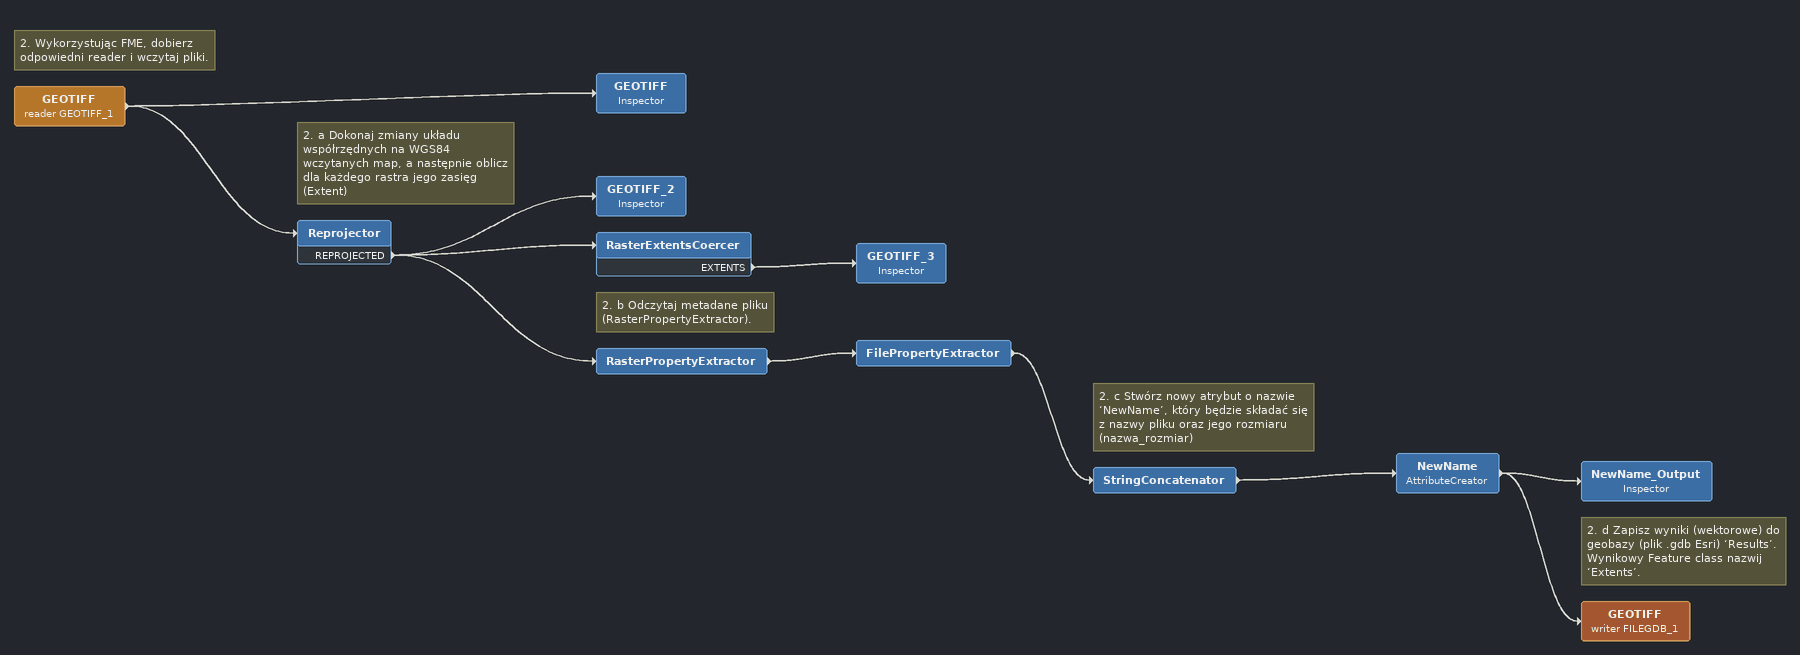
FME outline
Note: 2. Wykorzystując FME, dobierz odpowiedni reader i wczytaj pliki.
GEOTIFF (reader GEOTIFF_1)
    -> GEOTIFF
    -> Reprojector
GEOTIFF: Inspector
Note: 2. a Dokonaj zmiany układu współrzędnych na WGS84 wczytanych map, a następnie oblicz dla każdego rastra jego zasięg (Extent)
Reprojector
    REPROJECTED -> GEOTIFF_2
    REPROJECTED -> RasterExtentsCoercer
    REPROJECTED -> RasterPropertyExtractor
GEOTIFF_2: Inspector
RasterExtentsCoercer
    EXTENTS -> GEOTIFF_3
GEOTIFF_3: Inspector
Note: 2. b Odczytaj metadane pliku (RasterPropertyExtractor).
RasterPropertyExtractor
    -> FilePropertyExtractor
FilePropertyExtractor
    -> StringConcatenator
Note: 2. c Stwórz nowy atrybut o nazwie ‘NewName’, który będzie składać się z nazwy pliku oraz jego rozmiaru (nazwa_rozmiar)
StringConcatenator
    -> NewName
NewName: AttributeCreator
    -> NewName_Output
    -> GEOTIFF (writer FILEGDB_1)
NewName_Output: Inspector
Note: 2. d Zapisz wyniki (wektorowe) do geobazy (plik .gdb Esri) ‘Results’. Wynikowy Feature class nazwij / ‘Extents’.
GEOTIFF (writer FILEGDB_1)
